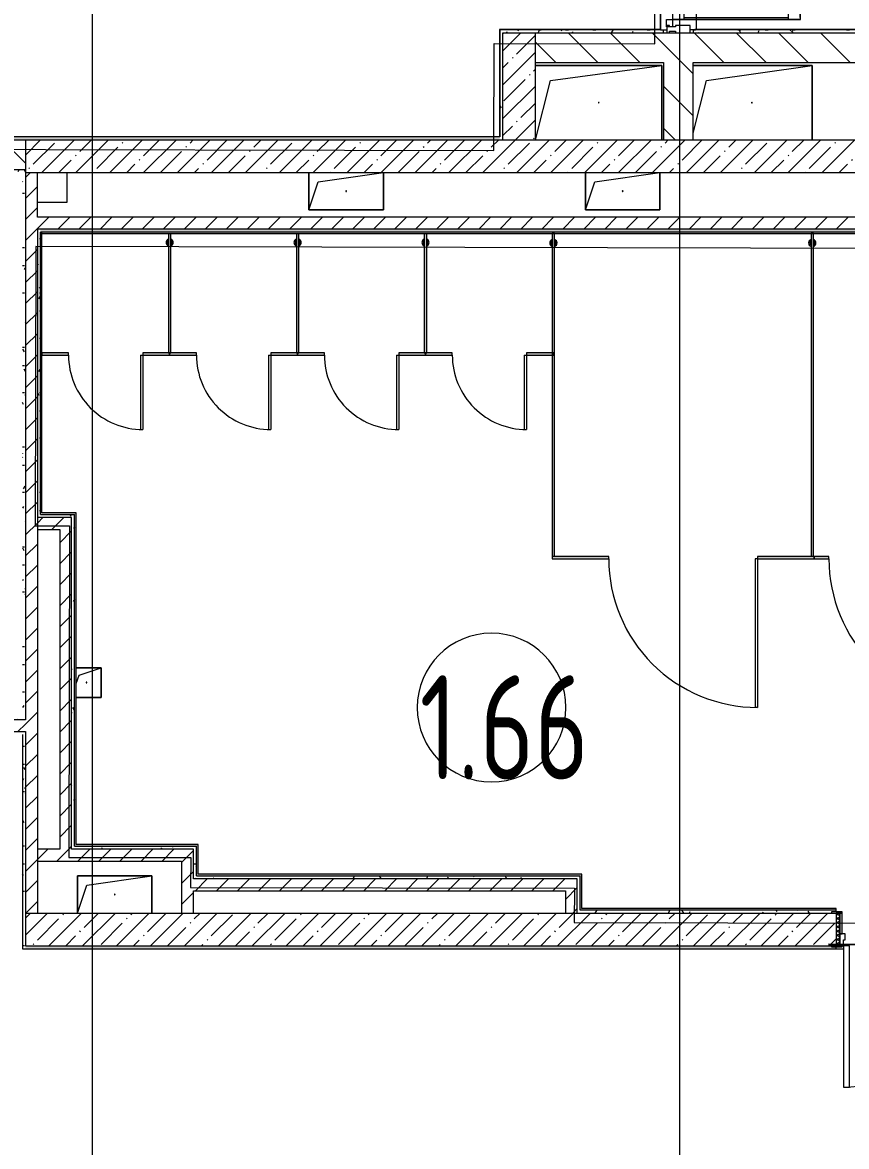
# Model space of a CAD drawing. Header units: millimetres. Extents: x -249154 to 415037, y -45458 to 354837.
# Drawn here: x 94255 to 99795, y 3694 to 11253 of the extents above; entities that cross this region are included whole.
import ezdxf

# ---------------------------------------------------------------- set-up
doc = ezdxf.new("R2010")
doc.units = ezdxf.units.MM
for name, color, linetype, lineweight in [('A-AREA-BNDY', 7, 'Continuous', 5), ('A-AREA-IDEN', 7, 'Continuous', 9), ('A-DETL-GENF', 7, 'Continuous', 9), ('A-DOOR-2', 7, 'Continuous', 5), ('A-DOOR-FRAM-2', 7, 'Continuous', 5), ('A-FLOR', 7, 'Continuous', 9), ('A-GENM', 7, 'Continuous', 9), ('A-GENM-1', 7, 'Continuous', 20), ('A-GLAZ-CWMG', 7, 'Continuous', 9), ('A-GLAZ-CWMG-1', 7, 'Continuous', 20), ('A-WALL', 7, 'Continuous', 5), ('I-WALL', 7, 'Continuous', 5), ('Оси', 7, 'Continuous', 9)]:
    doc.layers.add(name, color=color, linetype=linetype, lineweight=lineweight)
for name, color, linetype, lineweight, true_color in [('A-DOOR-1', 7, 'Continuous', 5, 0xc0c0c0), ('A-DOOR-4', 7, 'Continuous', 5, 0xd7dbdf), ('A-DOOR-FRAM-1', 7, 'Continuous', 5, 0xc0c0c0), ('A-WALL-1', 9, 'Continuous', 5, 0x808080), ('A-WALL-FNSH-1', 9, 'Continuous', 5, 0x808080)]:
    doc.layers.add(name, color=color, linetype=linetype, lineweight=lineweight, true_color=true_color)
doc.styles.add('СПДС', font='ГОСТ тип А.ttf', dxfattribs={"width": 0.9})
pattern_1 = [(45, (64.7, -136.06), (-70.71068, 70.71068), [])]
pattern_2 = [(135, (64.7, -136.06), (-141.42136, -141.42136), [])]
pattern_3 = [(45, (64.7, -136.06), (-114.04925, 114.04925), []), (45, (178.75, -136.06), (-114.04925, 114.04925), [201.612, -40.322, 6.706, -33.617])]
pattern_4 = [(0, (64.7, -136.06), (243.84, 60.96), [20.117, -162.763, 20.117, -162.763, -975.36]), (0, (64.7, -136.06), (243.84, 60.96), [-365.76, 20.117, -345.643, 20.117, -162.763, -426.72]), (0, (64.7, -136.06), (243.84, 60.96), [-914.4, 20.117, -101.803, 20.117, -284.683]), (120, (156.14, -105.58), (-174.71291, 180.691634), [20.117, -162.763, 20.117, -162.763, -975.36]), (120, (156.14, -105.58), (-174.71291, 180.691634), [-365.76, 20.117, -345.643, 20.117, -162.763, -426.72]), (120, (156.14, -105.58), (-174.71291, 180.691634), [-914.4, 20.117, -101.803, 20.117, -284.683]), (240, (186.62, 16.34), (-69.12709, -241.651634), [20.117, -162.763, 20.117, -162.763, -975.36]), (240, (186.62, 16.34), (-69.12709, -241.651634), [-365.76, 20.117, -345.643, 20.117, -162.763, -426.72]), (240, (186.62, 16.34), (-69.12709, -241.651634), [-914.4, 20.117, -101.803, 20.117, -284.683])]

# ---------------------------------------------------------------- blocks, each defined once
blk = doc.blocks.new('110_Дверь_СКБ_1Ст_Внутренняя1 - Д-7а_л__950x2100h_Туалет-32220591-Объем проектирования 1 этажа')
at = {"layer": 'A-DOOR-2'}
h = blk.add_hatch(dxfattribs=at)
h.set_pattern_fill('FP_37', color=256, style=0, pattern_type=2)
h.set_pattern_definition([(135, (1776.41, 174.685), (-14.14214, -14.14214), []), (225, (1776.41, 174.685), (14.14214, -14.14214), [])])
h.paths.add_polyline_path([(537.5, 110), (512.5, 109.9), (512.5, -110), (537.5, -110)])
at = {"layer": 'A-DOOR-FRAM-2'}
h = blk.add_hatch(dxfattribs=at)
h.set_pattern_fill('FP_38', color=256, style=0, pattern_type=2)
h.set_pattern_definition([(45, (-346.384, 174.685), (-14.1421, 14.1421), []), (135, (-346.384, 174.685), (-14.1421, -14.1421), [])])
h.paths.add_polyline_path([(-512.5, 110), (-512.5, -110), (-487.5, -108.5), (-487.5, 110)])
at = {"layer": 'A-DOOR-1'}
for p, q in [((487.5, 1060), (447.5, 1060)), ((447.5, 1060), (447.5, 110)), ((487.5, 110), (487.5, 1060)), ((447.5, 110), (487.5, 110))]:
    blk.add_line(p, q, dxfattribs=at)
blk.add_arc((487.5, 110), 950, 90, 180, dxfattribs=at)
at = {"layer": 'A-DOOR-FRAM-1'}
for p, q in [((-472.5, 118), (-542.5, 118)), ((-542.5, 118), (-542.5, 110)), ((-542.5, 110), (-472.5, 110)), ((-487.5, 110), (-512.5, 110)), ((-512.5, 110), (-512.5, -110)), ((-462.5, 110), (-487.5, 110)), ((-487.5, 110), (-487.5, 30)), ((-487.5, -110), (-487.5, 110)), ((-472.5, 110), (-487.5, 110)), ((-487.5, 110), (-487.5, 109)), ((-487.5, 109), (-472.5, 109)), ((-472.5, 110), (-472.5, 118)), ((-472.5, 109), (-472.5, 110)), ((-462.5, 70), (-462.5, 110)), ((487.5, 110), (487.5, 70)), ((512.5, 110), (487.5, 110)), ((567.5, 118), (497.5, 118)), ((497.5, 118), (497.5, 110)), ((512.5, 110), (497.5, 110)), ((497.5, 110), (497.5, 109)), ((497.5, 110), (567.5, 110)), ((497.5, 109), (512.5, 109)), ((512.5, 30), (512.5, 110)), ((537.5, 110), (512.5, 110)), ((512.5, 110), (512.5, -110)), ((512.5, 109), (512.5, 110)), ((537.5, -110), (537.5, 110)), ((567.5, 110), (567.5, 118)), ((-487.5, 30), (-452.5, 30)), ((-472.5, 30), (-487.5, 30)), ((-487.5, 30), (-487.5, -110)), ((-472.5, -110), (-472.5, 30)), ((-452.5, 70), (-462.5, 70)), ((-452.5, 30), (-452.5, 70)), ((487.5, 70), (477.5, 70)), ((477.5, 70), (477.5, 30)), ((477.5, 30), (512.5, 30)), ((512.5, 30), (497.5, 30)), ((497.5, 30), (497.5, -110)), ((512.5, -110), (512.5, 30)), ((-472.5, -110), (-542.5, -110)), ((-542.5, -110), (-542.5, -118)), ((-542.5, -118), (-472.5, -118)), ((-512.5, -110), (-487.5, -110)), ((-487.5, -110), (-472.5, -110)), ((-472.5, -118), (-472.5, -110)), ((497.5, -110), (512.5, -110)), ((567.5, -110), (497.5, -110)), ((497.5, -110), (497.5, -118)), ((497.5, -118), (567.5, -118)), ((512.5, -110), (537.5, -110)), ((567.5, -118), (567.5, -110))]:
    blk.add_line(p, q, dxfattribs=at)
blk = doc.blocks.new('131_Сантехническая перегородка 7 - СП-1-30858579-Объем проектирования 1 этажа')
at = {"layer": 'A-GENM'}
blk.add_hatch(color=256, dxfattribs=at).paths.add_polyline_path([(2165.9, -8), (2165.9, 8), (-4.1, 8), (-4.1, -8), (1884.9, -8)])
at = {"layer": 'A-GENM', "flags": 128}
for points in [[(71.5, 8), (71.1, 8.5), (70.8, 9), (70.4, 9.5), (70, 9.9), (69.6, 10.4), (69.2, 10.8), (68.8, 11.2), (68.3, 11.6), (67.8, 12), (67.3, 12.3), (66.8, 12.7), (66.3, 13), (65.8, 13.3), (65.3, 13.6), (64.7, 13.8), (64.2, 14), (63.6, 14.3), (63, 14.4), (62.4, 14.6), (61.9, 14.7), (61.3, 14.9), (60.7, 14.9), (60.1, 15), (59.5, 15.1), (58.9, 15.1), (58.3, 15.1), (57.7, 15), (57.1, 15), (56.5, 14.9), (55.9, 14.8), (55.3, 14.7), (54.7, 14.5), (54.1, 14.4), (53.5, 14.2), (53, 13.9), (52.4, 13.7), (51.9, 13.4), (51.4, 13.2), (50.8, 12.9), (50.3, 12.5), (49.8, 12.2), (49.3, 11.8), (48.9, 11.4), (48.4, 11), (48, 10.6), (47.6, 10.2), (47.2, 9.7), (46.8, 9.3), (46.4, 8.8), (46.1, 8.3), (45.9, 8)], [(45.9, -8), (46.3, -8.5), (46.6, -9), (47, -9.5), (47.4, -9.9), (47.8, -10.4), (48.2, -10.8), (48.6, -11.2), (49.1, -11.6), (49.6, -12), (50, -12.3), (50.5, -12.7), (51.1, -13), (51.6, -13.3), (52.1, -13.6), (52.7, -13.8), (53.2, -14), (53.8, -14.3), (54.4, -14.4), (54.9, -14.6), (55.5, -14.7), (56.1, -14.9), (56.7, -14.9), (57.3, -15), (57.9, -15.1), (58.5, -15.1), (59.1, -15.1), (59.7, -15), (60.3, -15), (60.9, -14.9), (61.5, -14.8), (62.1, -14.7), (62.7, -14.5), (63.3, -14.4), (63.8, -14.2), (64.4, -13.9), (65, -13.7), (65.5, -13.4), (66, -13.2), (66.6, -12.9), (67.1, -12.5), (67.6, -12.2), (68, -11.8), (68.5, -11.4), (69, -11), (69.4, -10.6), (69.8, -10.2), (70.2, -9.7), (70.6, -9.3), (70.9, -8.8), (71.3, -8.3), (71.5, -8)]]:
    blk.add_lwpolyline(points, dxfattribs=at)
at = {"layer": 'A-GENM'}
for radius, start, end in [(24.6, 19.91127, 160.08873), (17.6, 28.97309, 151.02691), (15.1, 33.78108, 146.21892), (24.6, 199.91127, 340.08873), (17.6, 208.97309, 331.02691), (15.1, 213.78108, 326.21892)]:
    blk.add_arc((58.7, 0), radius, start, end, dxfattribs=at)
at = {"layer": 'A-GENM-1'}
for p, q in [((2165.9, 8), (-4.1, 8)), ((-4.1, 8), (-4.1, -8)), ((2165.9, -8), (2165.9, 8)), ((-4.1, -8), (2165.9, -8))]:
    blk.add_line(p, q, dxfattribs=at)
blk = doc.blocks.new('131_Сантехническая перегородка 6 - СП-1-30839354-Объем проектирования 1 этажа')
at = {"layer": 'A-GENM'}
blk.add_hatch(color=256, dxfattribs=at).paths.add_polyline_path([(800, 8), (0, 8), (0, -8), (800, -8)])
at = {"layer": 'A-GENM', "flags": 128}
for points in [[(71.5, 8), (71.1, 8.5), (70.8, 9), (70.4, 9.5), (70, 9.9), (69.6, 10.4), (69.2, 10.8), (68.8, 11.2), (68.3, 11.6), (67.8, 12), (67.3, 12.3), (66.8, 12.7), (66.3, 13), (65.8, 13.3), (65.3, 13.6), (64.7, 13.8), (64.2, 14), (63.6, 14.3), (63, 14.4), (62.4, 14.6), (61.9, 14.7), (61.3, 14.9), (60.7, 14.9), (60.1, 15), (59.5, 15.1), (58.9, 15.1), (58.3, 15.1), (57.7, 15), (57.1, 15), (56.5, 14.9), (55.9, 14.8), (55.3, 14.7), (54.7, 14.5), (54.1, 14.4), (53.5, 14.2), (53, 13.9), (52.4, 13.7), (51.9, 13.4), (51.4, 13.2), (50.8, 12.9), (50.3, 12.5), (49.8, 12.2), (49.3, 11.8), (48.9, 11.4), (48.4, 11), (48, 10.6), (47.6, 10.2), (47.2, 9.7), (46.8, 9.3), (46.4, 8.8), (46.1, 8.3), (45.9, 8)], [(45.9, -8), (46.3, -8.5), (46.6, -9), (47, -9.5), (47.4, -9.9), (47.8, -10.4), (48.2, -10.8), (48.6, -11.2), (49.1, -11.6), (49.6, -12), (50, -12.3), (50.5, -12.7), (51.1, -13), (51.6, -13.3), (52.1, -13.6), (52.7, -13.8), (53.2, -14), (53.8, -14.3), (54.4, -14.4), (54.9, -14.6), (55.5, -14.7), (56.1, -14.9), (56.7, -14.9), (57.3, -15), (57.9, -15.1), (58.5, -15.1), (59.1, -15.1), (59.7, -15), (60.3, -15), (60.9, -14.9), (61.5, -14.8), (62.1, -14.7), (62.7, -14.5), (63.3, -14.4), (63.8, -14.2), (64.4, -13.9), (65, -13.7), (65.5, -13.4), (66, -13.2), (66.6, -12.9), (67.1, -12.5), (67.6, -12.2), (68, -11.8), (68.5, -11.4), (69, -11), (69.4, -10.6), (69.8, -10.2), (70.2, -9.7), (70.6, -9.3), (70.9, -8.8), (71.3, -8.3), (71.5, -8)]]:
    blk.add_lwpolyline(points, dxfattribs=at)
at = {"layer": 'A-GENM'}
for radius, start, end in [(24.6, 19.91127, 160.08873), (17.6, 28.97309, 151.02691), (15.1, 33.78108, 146.21892), (24.6, 199.91127, 340.08873), (17.6, 208.97309, 331.02691), (15.1, 213.78108, 326.21892)]:
    blk.add_arc((58.7, 0), radius, start, end, dxfattribs=at)
at = {"layer": 'A-GENM-1'}
for p, q in [((800, 8), (0, 8)), ((0, 8), (0, -8)), ((800, -8), (800, 8)), ((0, -8), (800, -8))]:
    blk.add_line(p, q, dxfattribs=at)
blk = doc.blocks.new('131_Сантехническая перегородка_Дверь МГН - СД-1-30883454-Объем проектирования 1 этажа')
at = {"layer": 'A-GENM'}
for points in [[(-366.5, 8), (-370, 8), (-370, -8), (10, -8), (10, 8), (-350.5, 8)], [(1390, 8), (1010, 8), (1010, -8), (1390, -8)]]:
    blk.add_hatch(color=256, dxfattribs=at).paths.add_polyline_path(points)
at = {"layer": 'A-DOOR-1'}
for p, q in [((10, 1008), (26, 1008)), ((10, 8), (10, 1008)), ((26, 8), (26, 1008)), ((10, 8), (26, 8))]:
    blk.add_line(p, q, dxfattribs=at)
blk.add_arc((10, 8), 1000, 360, 90, dxfattribs=at)
at = {"layer": 'A-GENM-1'}
for p, q in [((10, 8), (-370, 8)), ((-370, 8), (-370, -8)), ((10, -8), (10, 8)), ((1390, 8), (1010, 8)), ((1010, 8), (1010, -8)), ((1390, -8), (1390, 8)), ((-370, -8), (10, -8)), ((1010, -8), (1390, -8))]:
    blk.add_line(p, q, dxfattribs=at)
blk = doc.blocks.new('GM_Отверстие прямоугольное _в плите_ - Отверстие-20657929-Объем проектирования 1 этажа')
at = {"layer": 'A-GENM'}
for p, q in [((-250, -125), (-250, 125)), ((-250, 125), (250, 125)), ((250, 125), (-250, 125)), ((-250, 125), (-250, -125)), ((-187.5, 62.5), (250, 125)), ((250, 125), (250, -125)), ((250, -125), (250, 125)), ((-250, -125), (-187.5, 62.5))]:
    blk.add_line(p, q, dxfattribs=at)
for start, end in [(360, 180), (180, 360)]:
    blk.add_arc((0, 0), 2.5, start, end, dxfattribs=at)
blk = doc.blocks.new('GM_Отверстие прямоугольное _в плите_ - Отверстие-V81-Объем проектирования 1 этажа')
at = {"layer": 'A-GENM'}
for p, q in [((-250, -125), (-250, 125)), ((-250, 125), (-250, -125)), ((-187.5, 62.5), (250, 125)), ((250, 125), (250, -125)), ((250, -125), (250, 125)), ((-250, -125), (-187.5, 62.5)), ((250, -125), (-250, -125)), ((-250, -125), (250, -125))]:
    blk.add_line(p, q, dxfattribs=at)
for start, end in [(360, 180), (180, 360)]:
    blk.add_arc((0, 0), 2.5, start, end, dxfattribs=at)
blk = doc.blocks.new('131_Сантехническая перегородка_Дверь 5 - СД-1-30835617-Объем проектирования 1 этажа')
at = {"layer": 'A-GENM'}
for points in [[(70, 8), (70, -8), (250, -8), (250, 8), (78, 8)], [(759.5, 8), (750, 8), (750, -8), (928.5, -8), (928.5, 8), (839.3, 8)]]:
    blk.add_hatch(color=256, dxfattribs=at).paths.add_polyline_path(points)
at = {"layer": 'A-DOOR-1'}
for p, q in [((266, 508), (250, 508)), ((250, 8), (250, 508)), ((266, 8), (266, 508)), ((266, 8), (250, 8))]:
    blk.add_line(p, q, dxfattribs=at)
blk.add_arc((250, 8), 500, 360, 90, dxfattribs=at)
at = {"layer": 'A-GENM-1'}
for p, q in [((250, 8), (70, 8)), ((70, 8), (70, -8)), ((250, -8), (250, 8)), ((930, 8), (750, 8)), ((750, 8), (750, -8)), ((930, -8), (930, 8)), ((70, -8), (250, -8)), ((750, -8), (930, -8))]:
    blk.add_line(p, q, dxfattribs=at)
blk = doc.blocks.new('GM_Отверстие прямоугольное _в плите_ - Отверстие-21716910-Объем проектирования 1 этажа')
at = {"layer": 'A-GENM'}
for p, q in [((-425, 250), (425, 250)), ((425, 250), (-425, 250)), ((-325, 150), (425, 250)), ((425, 250), (425, -250)), ((425, -250), (425, 250)), ((-425, -250), (-325, 150))]:
    blk.add_line(p, q, dxfattribs=at)
for start, end in [(360, 180), (180, 360)]:
    blk.add_arc((0, 0), 2.5, start, end, dxfattribs=at)
blk = doc.blocks.new('GM_Отверстие прямоугольное _в плите_ - Отверстие-21717112-Объем проектирования 1 этажа')
at = {"layer": 'A-GENM'}
for p, q in [((-394, 250), (405, 250)), ((405, 250), (-394, 250)), ((-305, 150), (405, 250)), ((405, 250), (405, -250)), ((405, -250), (405, 250)), ((-394, -206), (-305, 150))]:
    blk.add_line(p, q, dxfattribs=at)
for start, end in [(360, 180), (180, 360)]:
    blk.add_arc((0, 0), 2.5, start, end, dxfattribs=at)
blk = doc.blocks.new('GM_Отверстие прямоугольное _в плите_ - Отверстие-V128-Объем проектирования 1 этажа')
at = {"layer": 'A-GENM'}
for p, q in [((-69, 100), (100, 100)), ((100, 100), (-69, 100)), ((-50, 50), (100, 100)), ((100, 100), (100, -100)), ((100, -100), (100, 100)), ((-69, -7), (-50, 50)), ((100, -100), (-69, -100)), ((-69, -100), (100, -100))]:
    blk.add_line(p, q, dxfattribs=at)
for start, end in [(360, 180), (180, 360)]:
    blk.add_arc((0, 0), 2.5, start, end, dxfattribs=at)
blk = doc.blocks.new('131_Сантехническая перегородка_Дверь 5 - СД-1-V254-Объем проектирования 1 этажа')
at = {"layer": 'A-GENM'}
for points in [[(70, 8), (70, -8), (250, -8), (250, 8), (78, 8)], [(922, 8), (750, 8), (750, -8), (930, -8), (930, 8)]]:
    blk.add_hatch(color=256, dxfattribs=at).paths.add_polyline_path(points)
at = {"layer": 'A-DOOR-1'}
for p, q in [((266, 508), (250, 508)), ((250, 8), (250, 508)), ((266, 8), (266, 508)), ((266, 8), (250, 8))]:
    blk.add_line(p, q, dxfattribs=at)
blk.add_arc((250, 8), 500, 360, 90, dxfattribs=at)
at = {"layer": 'A-GENM-1'}
for p, q in [((250, 8), (70, 8)), ((70, 8), (70, -8)), ((250, -8), (250, 8)), ((930, 8), (750, 8)), ((750, 8), (750, -8)), ((930, -8), (930, 8)), ((70, -8), (250, -8)), ((750, -8), (930, -8))]:
    blk.add_line(p, q, dxfattribs=at)
blk = doc.blocks.new('131_Сантехническая перегородка_Дверь 5 - СД-1-V255-Объем проектирования 1 этажа')
at = {"layer": 'A-GENM'}
for points in [[(78, 8), (78, -8), (250, -8), (250, 8)], [(750, 8), (750, -8), (930, -8), (930, 8), (922, 8)]]:
    blk.add_hatch(color=256, dxfattribs=at).paths.add_polyline_path(points)
at = {"layer": 'A-DOOR-1'}
for p, q in [((266, 508), (250, 508)), ((250, 8), (250, 508)), ((266, 8), (266, 508)), ((266, 8), (250, 8))]:
    blk.add_line(p, q, dxfattribs=at)
blk.add_arc((250, 8), 500, 360, 90, dxfattribs=at)
at = {"layer": 'A-GENM-1'}
for p, q in [((250, 8), (70, 8)), ((70, 8), (70, -8)), ((250, -8), (250, 8)), ((930, 8), (750, 8)), ((750, 8), (750, -8)), ((930, -8), (930, 8)), ((70, -8), (250, -8)), ((750, -8), (930, -8))]:
    blk.add_line(p, q, dxfattribs=at)
blk = doc.blocks.new('131_Сантехническая перегородка_Дверь МГН 2 - СД-1-30897608-Объем проектирования 1 этажа')
at = {"layer": 'A-GENM'}
for points in [[(-269.9, 8), (-427.5, 8), (-427.5, -8), (10, -8), (10, 8), (-88.5, 8)], [(1010, 8), (1010, -8), (1110, -8), (1110, 8)]]:
    blk.add_hatch(color=256, dxfattribs=at).paths.add_polyline_path(points)
at = {"layer": 'A-DOOR-1'}
for p, q in [((10, 1008), (26, 1008)), ((10, 8), (10, 1008)), ((26, 8), (26, 1008)), ((10, 8), (26, 8))]:
    blk.add_line(p, q, dxfattribs=at)
blk.add_arc((10, 8), 1000, 360, 90, dxfattribs=at)
at = {"layer": 'A-GENM-1'}
for p, q in [((10, 8), (-430, 8)), ((-430, 8), (-430, -8)), ((10, -8), (10, 8)), ((1110, 8), (1010, 8)), ((1010, 8), (1010, -8)), ((1110, -8), (1110, 8)), ((-430, -8), (10, -8)), ((1010, -8), (1110, -8))]:
    blk.add_line(p, q, dxfattribs=at)
blk = doc.blocks.new('Дверь_Витражная_остекление_ - ВВ-7 остекление-32349468-Объем проектирования 1 этажа')
at = {"layer": 'A-DETL-GENF'}
for p, q in [((-815, -20), (-860, -20)), ((-860, -177.2), (-860, -20)), ((-815, -20), (-860, -20)), ((-860, -20), (-860, -177.2)), ((-815, -177.2), (-815, -20)), ((-815, -177.2), (-815, -20)), ((865, -880), (865, -20)), ((865, -20), (865, -880)), ((-860, -100), (-815, -100)), ((-850, -177.2), (-850, -100)), ((-806, -177.2), (-806, -100)), ((856, -800), (856, -100)), ((900, -100), (865, -100)), ((900, -800), (900, -140)), ((910, -880), (910, -140)), ((910, -880), (910, -140)), ((-860, -880), (-860, -177.2)), ((-860, -177.2), (-860, -880)), ((-850, -800), (-850, -177.2)), ((-815, -880), (-815, -177.2)), ((-815, -880), (-815, -177.2)), ((-806, -800), (-806, -177.2)), ((-860, -800), (-815, -800)), ((910, -800), (865, -800)), ((-860, -880), (-815, -880)), ((-860, -880), (-815, -880)), ((910, -880), (865, -880)), ((865, -880), (910, -880))]:
    blk.add_line(p, q, dxfattribs=at)
at = {"layer": 'A-DOOR-1'}
for p, q in [((-910, 20), (-860, 20)), ((-910, -20), (-910, 20)), ((-860, 20), (-860, -20)), ((860, 20), (910, 20)), ((860, -20), (860, 20)), ((910, 20), (910, -20)), ((-860, -20), (-910, -20)), ((-860, -177.2), (-860, -20)), ((860, -880), (860, -20)), ((910, -20), (860, -20))]:
    blk.add_line(p, q, dxfattribs=at)
for centre, start, end in [((-860, -20), 275.92467, 0), ((860, -20), 180, 196.2256), ((860, -20), 227.29681, 270)]:
    blk.add_arc(centre, 860, start, end, dxfattribs=at)
at = {"layer": 'A-DOOR-4'}
blk.add_line((-860, -880), (-860, -177.2), dxfattribs=at)
for centre, start, end in [((860, -20), 196.2256, 227.18263), ((-860, -20), 270, 275.92467)]:
    blk.add_arc(centre, 860, start, end, dxfattribs=at)
blk = doc.blocks.new('Прямоугольный импост - Импост структурный с накладкой - 160мм Темный-V270-Объем проектирования 1 этажа')
at = {"layer": 'A-GLAZ-CWMG-1'}
for p, q in [((-50, 0), (-50, 17)), ((-50, 17), (0, 17)), ((-40, 0), (-50, 0)), ((-40, -40), (-40, 0)), ((0, 0), (-10, 0)), ((-10, 0), (-10, -40)), ((0, 17), (0, 0)), ((-50, -140), (-50, -40)), ((-50, -40), (-40, -40)), ((-10, -40), (0, -40)), ((0, -40), (0, -140)), ((0, -140), (-50, -140))]:
    blk.add_line(p, q, dxfattribs=at)
blk = doc.blocks.new('Марка_Помещения - Номер-25198446-Объем проектирования 1 этажа')
at = {"layer": 'A-AREA-IDEN'}
for start, end in [(360, 180), (180, 360)]:
    blk.add_arc((0, 0), 2.5, start, end, dxfattribs=at)

msp = doc.modelspace()

# ---------------------------------------------------------------- hatches: boundary and pattern name
at = {"layer": 'I-WALL'}
h = msp.add_hatch(dxfattribs=at)
h.set_pattern_fill('FP_23', color=256, style=0, pattern_type=2)
h.set_pattern_definition(pattern_2)
h.paths.add_polyline_path([(98764.7, 10463.9), (98764.7, 11183.9), (98564.7, 11183.9), (98564.7, 10463.9), (98753.7, 10463.9)])
h.paths.add_polyline_path([(98564.7, 13083.9), (98764.7, 13083.9), (98764.7, 13263.9), (98564.7, 13263.9), (98564.7, 13106.4)])
h = msp.add_hatch(dxfattribs=at)
h.set_pattern_fill('FP_191', color=256, style=0, pattern_type=2)
h.set_pattern_definition(pattern_4)
h.paths.add_polyline_path([(98564.7, 11183.9), (98564.7, 11203.9), (98544.7, 11203.9)])
h.paths.add_polyline_path([(98564.7, 11183.9), (98543.7, 11203.9), (97463.7, 11203.9), (97463.7, 11183.9), (97737.4, 11183.9)])
h = msp.add_hatch(dxfattribs=at)
h.set_pattern_fill('FP_191', color=256, style=0, pattern_type=2)
h.set_pattern_definition(pattern_4)
h.paths.add_polyline_path([(100873.7, 11183.9), (100873.7, 11203.9), (98764.7, 11203.9), (98764.7, 11183.9), (100832, 11183.9)])
h = msp.add_hatch(dxfattribs=at)
h.set_pattern_fill('FP_191', color=256, style=0, pattern_type=2)
h.set_pattern_definition(pattern_4)
h.paths.add_polyline_path([(97483.7, 10463.9), (97483.7, 11183.9), (97463.7, 11183.6), (97463.7, 10463.9)])
h = msp.add_hatch(dxfattribs=at)
h.set_pattern_fill('FP_1', color=256, style=0, pattern_type=2)
h.set_pattern_definition(pattern_3)
h.paths.add_polyline_path([(97703.7, 10463.9), (97703.7, 11183.9), (97483.7, 11183.9), (97485, 10463.9)])
h = msp.add_hatch(dxfattribs=at)
h.set_pattern_fill('FP_23', color=256, style=0, pattern_type=2)
h.set_pattern_definition(pattern_2)
h.paths.add_polyline_path([(98564.7, 10983.9), (98564.7, 11183.9), (97703.7, 11183.9), (97703.7, 10983.9), (97737.4, 10983.9)])
h = msp.add_hatch(dxfattribs=at)
h.set_pattern_fill('FP_23', color=256, style=0, pattern_type=2)
h.set_pattern_definition(pattern_2)
h.paths.add_polyline_path([(98764.7, 10983.9), (100653.7, 10983.9), (100653.7, 11183.9), (98764.7, 11183.9), (98764.7, 11055.9)])
h = msp.add_hatch(dxfattribs=at)
h.set_pattern_fill('FP_191', color=256, style=0, pattern_type=2)
h.set_pattern_definition(pattern_4)
h.paths.add_polyline_path([(89423.7, 10463.9), (89994.7, 10463.9), (89994.7, 10471.9), (90024.7, 10471.9), (90024.7, 10483.9), (89423.7, 10483.9)])
h.paths.add_polyline_path([(93914.7, 10463.9), (97463.7, 10463.9), (97462.7, 10483.9), (93524.7, 10483.9), (93524.7, 10471.9), (93554.7, 10471.9), (93554.7, 10463.9)])
h.paths.add_polyline_path([(92014.7, 10463.9), (92544.7, 10465.9), (92544.7, 10471.9), (92574.7, 10471.9), (92574.7, 10483.9), (91474.7, 10483.9), (91474.7, 10471.9), (91504.7, 10471.9), (91504.7, 10463.9)])
h = msp.add_hatch(dxfattribs=at)
h.set_pattern_fill('FP_23', color=256, style=0, pattern_type=2)
h.set_pattern_definition(pattern_2)
h.paths.add_polyline_path([(107194.7, 10263.9), (107194.7, 10463.9), (105159.7, 10463.9), (105159.7, 10263.9), (107176.9, 10263.9)])
h.paths.add_polyline_path([(103679.7, 10263.9), (103709.7, 10263.9), (103709.7, 10463.9), (101674.7, 10463.9), (101674.7, 10263.9), (102895.1, 10263.9)])
h.paths.add_polyline_path([(93554.7, 10263.9), (94274.7, 10263.9), (94274.7, 10463.9), (93524.7, 10463.9), (93524.7, 10263.9)])
h.paths.add_polyline_path([(91474.7, 10263.9), (92574.7, 10263.9), (92574.7, 10463.9), (91449.7, 10463.9), (91449.7, 10263.9)])
h.paths.add_polyline_path([(89994.7, 10263.9), (90049.7, 10263.9), (90049.7, 10463.9), (89674.7, 10463.9), (89674.7, 10263.9), (89694.7, 10263.9)])
h = msp.add_hatch(dxfattribs=at)
h.set_pattern_fill('FP_1', color=256, style=0, pattern_type=2)
h.set_pattern_definition(pattern_3)
h.paths.add_polyline_path([(94554.7, 10243.9), (101674.7, 10243.9), (101674.7, 10463.9), (94274.7, 10463.9), (94274.7, 10243.9), (94354.7, 10243.9)])
h = msp.add_hatch(dxfattribs=at)
h.set_pattern_fill('FP_191', color=256, style=0, pattern_type=2)
h.set_pattern_definition(pattern_4)
h.paths.add_polyline_path([(92474.7, 10243.9), (92574.7, 10243.9), (92574.7, 10255.9), (92544.7, 10256.4), (92544.7, 10263.9), (92474.7, 10263.9)])
h.paths.add_polyline_path([(93524.7, 10243.9), (94254.7, 10243.9), (94254.6, 10263.9), (93554.7, 10263.1), (93554.7, 10255.9), (93524.7, 10255.9)])
h = msp.add_hatch(dxfattribs=at)
h.set_pattern_fill('FP_191', color=256, style=0, pattern_type=2)
h.set_pattern_definition(pattern_4)
h.paths.add_polyline_path([(94274.7, 6583.9), (94274.7, 10263.9), (94254.7, 10263.9), (94254.7, 6583.9)])
h = msp.add_hatch(dxfattribs=at)
h.set_pattern_fill('FP_22', color=256, style=0, pattern_type=2)
h.set_pattern_definition(pattern_1)
h.paths.add_polyline_path([(94354.7, 5263.9), (94354.7, 10243.9), (94274.7, 10243.9), (94274.7, 5263.9)])
h = msp.add_hatch(dxfattribs=at)
h.set_pattern_fill('FP_22', color=256, style=0, pattern_type=2)
h.set_pattern_definition(pattern_1)
h.paths.add_polyline_path([(96190.1, 9863.9), (101144.7, 9863.9), (101144.7, 9943.9), (94354.7, 9941.9), (94354.7, 9863.9), (95932.2, 9863.9)])
h = msp.add_hatch(dxfattribs=at)
h.set_pattern_fill('FP_191', color=256, style=0, pattern_type=2)
h.set_pattern_definition(pattern_4)
h.paths.add_polyline_path([(94354.7, 7923.9), (94374.7, 7923.9), (94374.7, 9863.9), (94354.7, 9863.9), (94354.7, 7943.9)])
h = msp.add_hatch(dxfattribs=at)
h.set_pattern_fill('FP_191', color=256, style=0, pattern_type=2)
h.set_pattern_definition(pattern_4)
h.paths.add_polyline_path([(96705.9, 9843.9), (101144.7, 9843.9), (101144.7, 9863.9), (94374.7, 9863.9), (94374.8, 9843.9), (96190.1, 9843.9)])
h = msp.add_hatch(color=256, dxfattribs=at)
h.paths.add_polyline_path([(94374.7, 9832.9), (94385.7, 9843.9), (94374.7, 9843.9)])
h.paths.add_polyline_path([(94374.7, 7943.9), (94385.7, 7943.9), (94385.7, 9832.9), (94374.7, 9832.9), (94374.7, 8336.5)])
for points in [[(101087, 9832.9), (101124.7, 9832.9), (101124.7, 9843.9), (94385.7, 9843.9), (94376, 9832.9), (100832, 9832.9)], [(94604.7, 7943.9), (94615.7, 7943.9), (94615.7, 7954.9), (94385.7, 7954.9), (94385.7, 7943.9), (94584.7, 7943.9)], [(94604.7, 5713.9), (94615.7, 5713.9), (94615.7, 7943.9), (94604.7, 7943.9), (94604.7, 5714.2)], [(94615.7, 5713.9), (95435.7, 5713.9), (95435.7, 5724.9), (94615.7, 5724.9)], [(95424.7, 5513.9), (95435.7, 5513.9), (95435.7, 5713.9), (95424.7, 5713.7), (95424.7, 5514)], [(95435.7, 5513.9), (98015.7, 5513.9), (98015.7, 5524.9), (95435.7, 5524.9)], [(98004.7, 5283.9), (98015.7, 5283.9), (98015.7, 5513.9), (98004.7, 5513.9), (98004.7, 5284.1)]]:
    msp.add_hatch(color=256, dxfattribs=at).paths.add_polyline_path(points)
h = msp.add_hatch(dxfattribs=at)
h.set_pattern_fill('FP_191', color=256, style=0, pattern_type=2)
h.set_pattern_definition(pattern_4)
h.paths.add_polyline_path([(94554.7, 7923.9), (94584.7, 7923.9), (94584.7, 7943.9), (94374.7, 7943.9), (94374.7, 7923.9), (94504.7, 7923.9)])
h = msp.add_hatch(dxfattribs=at)
h.set_pattern_fill('FP_191', color=256, style=0, pattern_type=2)
h.set_pattern_definition(pattern_4)
h.paths.add_polyline_path([(94584.7, 5713.9), (94604.7, 5714.2), (94604.7, 7943.9), (94584.7, 7943.9), (94584.7, 6216.6)])
h = msp.add_hatch(dxfattribs=at)
h.set_pattern_fill('FP_22', color=256, style=0, pattern_type=2)
h.set_pattern_definition(pattern_1)
h.paths.add_polyline_path([(94354.7, 7843.9), (94584.7, 7843.9), (94584.7, 7923.9), (94354.7, 7923.9)])
h = msp.add_hatch(dxfattribs=at)
h.set_pattern_fill('FP_22', color=256, style=0, pattern_type=2)
h.set_pattern_definition(pattern_1)
h.paths.add_polyline_path([(94554.7, 5693.9), (94584.7, 5693.9), (94584.7, 7843.9), (94504.7, 7843.9), (94504.7, 5693.9)])
h = msp.add_hatch(dxfattribs=at)
h.set_pattern_fill('FP_191', color=256, style=0, pattern_type=2)
h.set_pattern_definition(pattern_4)
h.paths.add_polyline_path([(94274.7, 6563.9), (94274.7, 6583.9), (93474.7, 6583.9), (93474.7, 6571.9), (93504.7, 6571.9), (93504.7, 6563.9), (94258.7, 6563.9)])
h.paths.add_polyline_path([(92524.7, 6571.9), (92524.7, 6583.9), (92494.7, 6583.9), (92495.2, 6571.9), (92512.7, 6571.9)])
h = msp.add_hatch(dxfattribs=at)
h.set_pattern_fill('FP_22', color=256, style=0, pattern_type=2)
h.set_pattern_definition(pattern_1)
h.paths.add_polyline_path([(93524.7, 6483.9), (94274.7, 6483.9), (94274.7, 6563.9), (93474.7, 6563.9), (93474.7, 6483.9), (93504.7, 6483.9)])
h.paths.add_polyline_path([(92494.7, 6483.9), (92524.7, 6483.9), (92524.7, 6563.9), (92094.7, 6563.9), (92094.7, 6483.9), (92474.7, 6483.9)])
h = msp.add_hatch(dxfattribs=at)
h.set_pattern_fill('FP_191', color=256, style=0, pattern_type=2)
h.set_pattern_definition(pattern_4)
h.paths.add_polyline_path([(93611.3, 6463.9), (94254.7, 6464.9), (94254.7, 6463.9), (94274.7, 6463.9), (94274.6, 6483.9), (93504.7, 6483.2), (93504.7, 6475.9), (93474.7, 6475.9), (93474.7, 6463.9), (93524.7, 6463.9)])
h.paths.add_polyline_path([(92524.7, 6463.9), (92524.7, 6475.9), (92494.7, 6475.9), (92494.7, 6483.9), (92114.7, 6483.9), (92114.7, 6463.9), (92494.7, 6463.9)])
h = msp.add_hatch(dxfattribs=at)
h.set_pattern_fill('FP_191', color=256, style=0, pattern_type=2)
h.set_pattern_definition(pattern_4)
h.paths.add_polyline_path([(94254.7, 5023.9), (94274.7, 5023.9), (94274.7, 6463.9), (94254.7, 6463.9), (94254.7, 5043.9)])
h = msp.add_hatch(dxfattribs=at)
h.set_pattern_fill('FP_22', color=256, style=0, pattern_type=2)
h.set_pattern_definition(pattern_1)
h.paths.add_polyline_path([(94642.8, 5613.9), (95324.7, 5613.9), (95324.7, 5693.9), (94354.7, 5693.9), (94354.7, 5613.9), (94624.7, 5613.9)])
h = msp.add_hatch(dxfattribs=at)
h.set_pattern_fill('FP_191', color=256, style=0, pattern_type=2)
h.set_pattern_definition(pattern_4)
h.paths.add_polyline_path([(94642.8, 5693.9), (95404.7, 5693.9), (95404.7, 5713.9), (94584.7, 5713.9), (94584.7, 5693.9), (94624.7, 5693.9)])
h = msp.add_hatch(dxfattribs=at)
h.set_pattern_fill('FP_22', color=256, style=0, pattern_type=2)
h.set_pattern_definition(pattern_1)
h.paths.add_polyline_path([(95324.7, 5263.9), (95404.7, 5263.9), (95404.7, 5693.9), (95324.7, 5693.9), (95324.7, 5493.9)])
h = msp.add_hatch(dxfattribs=at)
h.set_pattern_fill('FP_191', color=256, style=0, pattern_type=2)
h.set_pattern_definition(pattern_4)
h.paths.add_polyline_path([(95424.7, 5513.9), (95424.7, 5713.9), (95404.7, 5713.9), (95404.7, 5513.9)])
h = msp.add_hatch(dxfattribs=at)
h.set_pattern_fill('FP_191', color=256, style=0, pattern_type=2)
h.set_pattern_definition(pattern_4)
h.paths.add_polyline_path([(97984.7, 5493.9), (97984.7, 5513.9), (95404.7, 5513.9), (95404.7, 5493.9), (97904.7, 5493.9)])
h = msp.add_hatch(dxfattribs=at)
h.set_pattern_fill('FP_22', color=256, style=0, pattern_type=2)
h.set_pattern_definition(pattern_1)
h.paths.add_polyline_path([(97904.7, 5413.9), (97904.7, 5493.9), (95404.7, 5493.9), (95404.7, 5413.9), (96705.9, 5413.9)])
h = msp.add_hatch(dxfattribs=at)
h.set_pattern_fill('FP_22', color=256, style=0, pattern_type=2)
h.set_pattern_definition(pattern_1)
h.paths.add_polyline_path([(97984.7, 5263.9), (97984.7, 5493.9), (97904.7, 5493.9), (97904.7, 5263.9)])
h = msp.add_hatch(dxfattribs=at)
h.set_pattern_fill('FP_191', color=256, style=0, pattern_type=2)
h.set_pattern_definition(pattern_4)
h.paths.add_polyline_path([(97984.7, 5283.9), (98004.7, 5284.1), (98004.7, 5513.9), (97984.7, 5513.9), (97984.7, 5284.3)])
h = msp.add_hatch(color=256, dxfattribs=at)
h.paths.add_polyline_path([(100980.5, 5283.9), (101113.7, 5283.9), (101113.7, 5294.9), (100774.7, 5294.9), (100774.7, 5283.9), (100832, 5283.9)])
h.paths.add_polyline_path([(98015.7, 5283.9), (99724.7, 5283.9), (99724.7, 5294.9), (98015.7, 5294.9)])
h = msp.add_hatch(dxfattribs=at)
h.set_pattern_fill('FP_1', color=256, style=0, pattern_type=2)
h.set_pattern_definition(pattern_3)
h.paths.add_polyline_path([(99724.7, 5043.9), (99724.7, 5263.9), (94274.7, 5263.9), (94274.7, 5043.9), (99694.7, 5043.9)])
h.paths.add_polyline_path([(101674.7, 5043.9), (101674.7, 5263.9), (100774.7, 5263.9), (100774.7, 5043.9), (101634.7, 5043.9)])
h = msp.add_hatch(dxfattribs=at)
h.set_pattern_fill('FP_191', color=256, style=0, pattern_type=2)
h.set_pattern_definition(pattern_4)
h.paths.add_polyline_path([(100832, 5263.9), (101144.7, 5263.9), (101144.7, 5283.9), (100774.7, 5283.9), (100774.7, 5271.9), (100804.7, 5271.9), (100804.7, 5263.9)])
h.paths.add_polyline_path([(99694.7, 5263.9), (99694.7, 5271.9), (99724.7, 5271.9), (99724.7, 5283.9), (97984.7, 5283.9), (97984.7, 5263.9), (98768.9, 5263.9)])
h = msp.add_hatch(dxfattribs=at)
h.set_pattern_fill('FP_191', color=256, style=0, pattern_type=2)
h.set_pattern_definition(pattern_4)
h.paths.add_polyline_path([(100774.7, 5023.9), (101633.7, 5023.9), (101634.3, 5043.9), (100804.7, 5043.2), (100804.7, 5035.9), (100774.7, 5035.9)])
h.paths.add_polyline_path([(94274.7, 5023.9), (99724.7, 5023.9), (99724.7, 5035.9), (99694.7, 5035.9), (99694.7, 5043.9), (94274.7, 5043.9), (94274.7, 5037.3)])

# ---------------------------------------------------------------- linework, layer by layer
msp.add_lwpolyline([(99673.1, 5055.5), (100723.1, 5053)])
at = {"layer": 'A-AREA-BNDY', "flags": 128}
for points in [[(82729.2, 13184.3), (82724.9, 11376.3), (85018.9, 11370.9), (85016.7, 10420.9), (85435.7, 10419.9), (85435.6, 10398.9), (85470.6, 10398.9), (85470.3, 10258.9), (85658.8, 10258.4), (89121.8, 10250.3), (89385.3, 10249.7), (89385.7, 10410.7), (97423.6, 10391.8), (97425.3, 11111.8), (98506.3, 11109.3), (98511.1, 13147.3)], [(94345.1, 9747), (94340.7, 7869), (94570.7, 7868.5), (94565.5, 5638.5), (95385.5, 5636.6), (95385, 5436.6), (97965, 5430.5), (97964.5, 5200.5), (101062.4, 5193.3), (101073.1, 9731.2)]]:
    msp.add_lwpolyline(points, close=True, dxfattribs=at)
at = {"layer": 'A-FLOR'}
for p, q in [((98784.7, 12177.1), (98784.7, 11203.9)), ((98543.7, 11203.9), (97463.7, 11203.9)), ((97463.7, 11203.9), (97463.7, 10483.9)), ((98544.7, 11203.9), (98587.3, 11203.9)), ((100893.7, 11203.9), (98744.3, 11203.9)), ((97462.7, 10483.9), (93524.7, 10483.9)), ((94554.7, 10043.9), (94554.7, 10243.9)), ((94354.7, 10043.9), (94554.7, 10043.9)), ((94254.7, 6463.9), (94254.7, 5023.9)), ((99724.7, 5271.9), (99724.7, 5283.9)), ((94254.7, 5023.9), (99774.7, 5023.9)), ((99724.7, 5023.9), (99724.7, 5035.9))]:
    msp.add_line(p, q, dxfattribs=at)
at = {"layer": 'A-WALL'}
for p, q in [((97463.7, 10483.9), (93524.7, 10483.9)), ((97463.7, 10483.9), (97463.7, 10483.9)), ((101124.7, 9843.9), (94374.7, 9843.9)), ((94374.7, 7943.9), (94604.7, 7943.9)), ((94604.7, 5713.9), (94604.7, 7943.9)), ((94274.7, 6563.9), (93504.7, 6563.9)), ((94604.7, 5713.9), (95424.7, 5713.9)), ((95424.7, 5513.9), (95424.7, 5713.9)), ((95424.7, 5513.9), (98004.7, 5513.9)), ((98004.7, 5283.9), (98004.7, 5513.9)), ((99724.7, 5283.9), (98004.7, 5283.9))]:
    msp.add_line(p, q, dxfattribs=at)
at = {"layer": 'A-WALL-1'}
for p, q in [((98564.7, 11183.9), (98564.7, 11203.9)), ((98764.7, 11203.9), (98764.7, 11183.9)), ((97483.7, 10463.9), (97483.7, 11183.9)), ((97483.7, 11183.9), (100873.7, 11183.9)), ((97703.7, 10463.9), (97703.7, 11183.9)), ((97703.7, 10983.9), (98564.7, 10983.9)), ((98564.7, 10983.9), (98564.7, 10463.9)), ((98764.7, 10463.9), (98764.7, 10983.9)), ((98764.7, 10983.9), (100653.7, 10983.9)), ((93554.7, 10463.9), (103679.7, 10463.9)), ((93554.7, 10463.9), (97483.7, 10463.9)), ((94274.7, 10463.9), (94274.7, 6563.9)), ((93554.7, 10263.9), (94274.7, 10263.9)), ((94274.7, 10243.9), (101674.7, 10243.9)), ((94354.7, 9943.9), (94354.7, 10243.9)), ((101144.7, 9943.9), (94354.7, 9943.9)), ((94354.7, 9863.9), (94354.7, 5263.9)), ((101144.7, 9863.9), (94354.7, 9863.9)), ((94374.7, 7943.9), (94374.7, 9843.9)), ((94584.7, 7923.9), (94354.7, 7923.9)), ((94584.7, 5693.9), (94584.7, 7923.9)), ((94354.7, 7843.9), (94504.7, 7843.9)), ((94504.7, 7843.9), (94504.7, 5693.9)), ((93504.7, 6483.9), (94274.7, 6483.9)), ((94274.7, 6483.9), (94274.7, 5043.9)), ((94504.7, 5693.9), (94354.7, 5693.9)), ((95404.7, 5693.9), (94584.7, 5693.9)), ((95404.7, 5493.9), (95404.7, 5693.9)), ((94354.7, 5613.9), (95324.7, 5613.9)), ((95324.7, 5613.9), (95324.7, 5263.9)), ((97984.7, 5493.9), (95404.7, 5493.9)), ((97984.7, 5263.9), (97984.7, 5493.9)), ((95404.7, 5413.9), (97904.7, 5413.9)), ((95404.7, 5263.9), (95404.7, 5413.9)), ((97904.7, 5413.9), (97904.7, 5263.9)), ((94274.7, 5263.9), (99694.7, 5263.9)), ((94274.7, 5043.9), (99694.7, 5043.9))]:
    msp.add_line(p, q, dxfattribs=at)
at = {"layer": 'A-WALL-FNSH-1'}
for p, q in [((98543.7, 13243.9), (98543.7, 11203.9)), ((98544.7, 11203.9), (98544.7, 13083.9)), ((98544.7, 11204.9), (97462.7, 11204.9)), ((97462.7, 11204.9), (97462.7, 10484.9)), ((98543.7, 11203.9), (98544.7, 11203.9)), ((100894.7, 11204.9), (98774.7, 11204.9)), ((98774.7, 11204.9), (98774.7, 11203.9)), ((97462.7, 10484.9), (93524.7, 10484.9)), ((94374.7, 9832.9), (101124.7, 9832.9)), ((94385.7, 7954.9), (94385.7, 9843.9)), ((94615.7, 7954.9), (94385.7, 7954.9)), ((94615.7, 5724.9), (94615.7, 7954.9)), ((95435.7, 5724.9), (94615.7, 5724.9)), ((95435.7, 5524.9), (95435.7, 5724.9)), ((98015.7, 5524.9), (95435.7, 5524.9)), ((98015.7, 5294.9), (98015.7, 5524.9)), ((99724.7, 5294.9), (98015.7, 5294.9)), ((99724.7, 5283.9), (99724.7, 5294.9)), ((94253.7, 5022.9), (99724.7, 5022.9)), ((99724.7, 5022.9), (99724.7, 5023.9))]:
    msp.add_line(p, q, dxfattribs=at)
at = {"layer": 'Оси'}
for points in [[(94724.7, -2042.3), (94724.7, 2957.7), (94724.7, 16779), (94724.7, 21779)], [(98674.7, -2042.3), (98674.7, 2957.7), (98674.7, 16779), (98674.7, 21779)]]:
    msp.add_lwpolyline(points, dxfattribs=at)

# ---------------------------------------------------------------- block references
at = {"layer": 'A-AREA-IDEN', "xscale": 199.9999999999999, "yscale": 199.9999999999999, "zscale": 199.9999999999999}
msp.add_blockref('Марка_Помещения - Номер-25198446-Объем проектирования 1 этажа', (97408.3, 6645.8), dxfattribs=at)
at = {"layer": 'A-DOOR-1'}
for name, p, rotation in [('Дверь_Витражная_остекление_ - ВВ-7 остекление-32349468-Объем проектирования 1 этажа', (98604.3, 12133.9), 89.99999999999993), ('110_Дверь_СКБ_1Ст_Внутренняя1 - Д-7а_л__950x2100h_Туалет-32220591-Объем проектирования 1 этажа', (100262.2, 5153.9), 180)]:
    msp.add_blockref(name, p, dxfattribs=dict(at, rotation=rotation))
at = {"layer": 'A-GENM'}
for name, p in [('GM_Отверстие прямоугольное _в плите_ - Отверстие-21716910-Объем проектирования 1 этажа', (98128.7, 10713.9)), ('GM_Отверстие прямоугольное _в плите_ - Отверстие-21717112-Объем проектирования 1 этажа', (99158.7, 10713.9)), ('GM_Отверстие прямоугольное _в плите_ - Отверстие-V81-Объем проектирования 1 этажа', (96430.8, 10118.9)), ('GM_Отверстие прямоугольное _в плите_ - Отверстие-V81-Объем проектирования 1 этажа', (98289.7, 10118.9)), ('GM_Отверстие прямоугольное _в плите_ - Отверстие-V128-Объем проектирования 1 этажа', (94684.7, 6813.9)), ('GM_Отверстие прямоугольное _в плите_ - Отверстие-20657929-Объем проектирования 1 этажа', (94874.7, 5388.9))]:
    msp.add_blockref(name, p, dxfattribs=at)
for name, p, rotation in [('131_Сантехническая перегородка 6 - СП-1-30839354-Объем проектирования 1 этажа', (95244.2, 9831.9), 270.0000000000007), ('131_Сантехническая перегородка 6 - СП-1-30839354-Объем проектирования 1 этажа', (96104.2, 9831.9), 270.0000000000007), ('131_Сантехническая перегородка 6 - СП-1-30839354-Объем проектирования 1 этажа', (96964.2, 9831.9), 270.0000000000007), ('131_Сантехническая перегородка 7 - СП-1-30858579-Объем проектирования 1 этажа', (97824.2, 9828.9), 269.9999999999999), ('131_Сантехническая перегородка 7 - СП-1-30858579-Объем проектирования 1 этажа', (99564.7, 9828.9), 269.9999999999999), ('131_Сантехническая перегородка_Дверь 5 - СД-1-30835617-Объем проектирования 1 этажа', (95314.2, 9023.9), 180), ('131_Сантехническая перегородка_Дверь 5 - СД-1-V254-Объем проектирования 1 этажа', (96174.2, 9023.9), 180), ('131_Сантехническая перегородка_Дверь 5 - СД-1-V254-Объем проектирования 1 этажа', (97034.2, 9023.9), 180), ('131_Сантехническая перегородка_Дверь 5 - СД-1-V255-Объем проектирования 1 этажа', (97894.2, 9023.9), 180), ('131_Сантехническая перегородка_Дверь МГН - СД-1-30883454-Объем проектирования 1 этажа', (99206.2, 7654.9), 180), ('131_Сантехническая перегородка_Дверь МГН 2 - СД-1-30897608-Объем проектирования 1 этажа', (100686.2, 7654.9), 180)]:
    msp.add_blockref(name, p, dxfattribs=dict(at, rotation=rotation))
at = {"layer": 'A-GLAZ-CWMG', "extrusion": (0, 0, -1), "rotation": 270.0000000000001}
msp.add_blockref('Прямоугольный импост - Импост структурный с накладкой - 160мм Темный-V270-Объем проектирования 1 этажа', (-98604.3, 11183.9), dxfattribs=at)

# ---------------------------------------------------------------- texts
at = {"layer": 'A-AREA-IDEN', "insert": (96924.5, 6863), "char_height": 700, "width": 1212.151, "attachment_point": 1, "style": 'СПДС'}
msp.add_mtext('1.66', dxfattribs=at)

doc.saveas('drawing.dxf')
